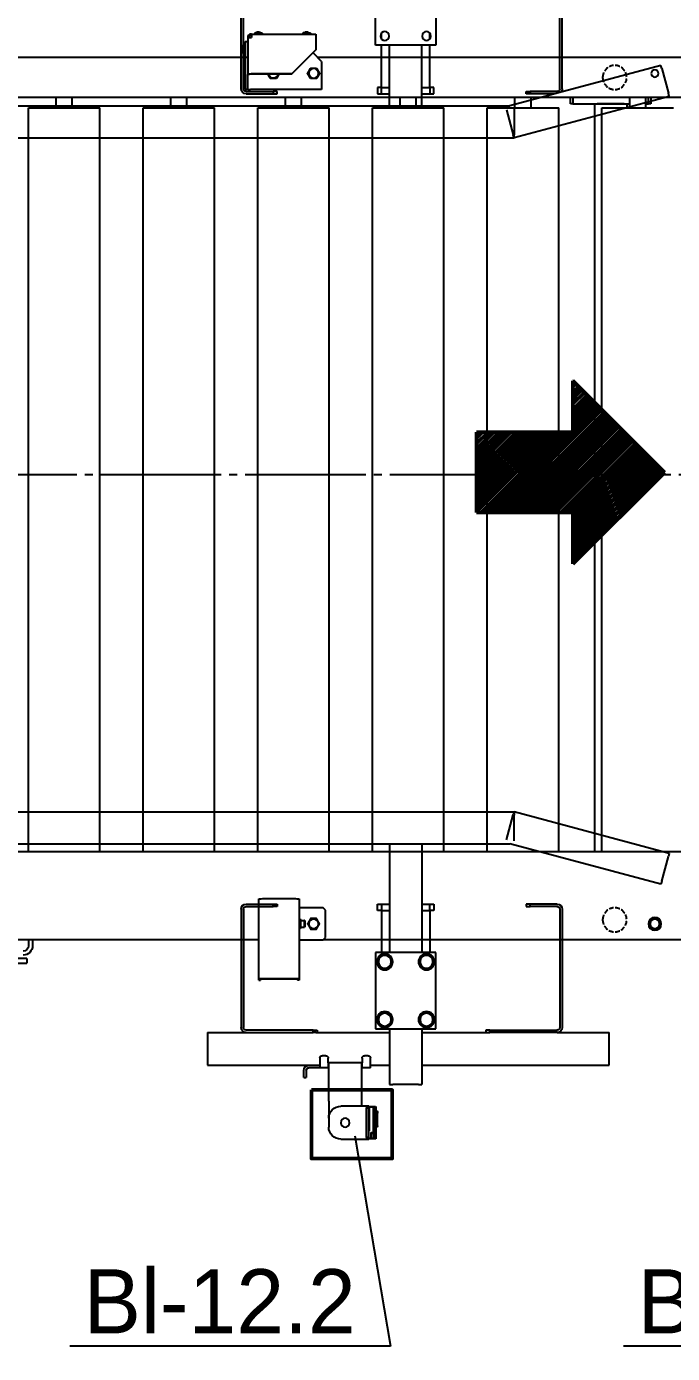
# Model space of a CAD drawing. Header units: millimetres. Extents: x -383313 to -161684, y -117025 to 99224.
# Drawn here: x -328421 to -327617, y 27967 to 29621 of the extents above; entities that cross this region are included whole.
import ezdxf
from ezdxf import colors
from ezdxf.entities.mleader import LeaderData, LeaderLine
from ezdxf.math import Vec2, Vec3

# ---------------------------------------------------------------- set-up
doc = ezdxf.new("R2010")
doc.units = ezdxf.units.MM
doc.header["$MEASUREMENT"] = 0
for name, pattern in [('DASHED', [0.75, 0.5, -0.25]), ('ESKD_shtrih', [4, 3, -1]), ('ESKD_shtrihpunktir', [18, 15, -1, 1, -1])]:
    doc.linetypes.add(name, pattern=pattern)
doc.layers.add('1', color=7, linetype='Continuous', lineweight=50)
doc.layers.add('PV-3401', color=7, linetype='Continuous')

# ---------------------------------------------------------------- blocks, each defined once
blk = doc.blocks.new('A$Cdbab0bab')
at = {"color": 3}
for p, q in [((472, 549.1), (472, 544.8)), ((552.3, 549.1), (472, 549.1)), ((479, 550.1), (479, 549.1)), ((480, 550.7), (479.4, 550.4)), ((481.3, 550.5), (481.3, 549.1)), ((482.2, 551.7), (481.4, 550.9)), ((485.1, 551.7), (485.9, 550.9)), ((486, 550.5), (486, 549.1)), ((487.3, 550.7), (487.9, 550.4)), ((488.3, 550.1), (488.3, 549.1)), ((539, 550.1), (539, 549.1)), ((540, 550.7), (539.4, 550.4)), ((541.3, 550.5), (541.3, 549.1)), ((542.2, 551.7), (541.4, 550.9)), ((545.1, 551.7), (545.9, 550.9)), ((546, 550.5), (546, 549.1)), ((547.3, 550.7), (547.9, 550.4)), ((548.3, 550.1), (548.3, 549.1)), ((552.3, 549.1), (555, 549.1)), ((552.3, 549.1), (552.3, 544.8)), ((552.3, 547.1), (555, 547.1)), ((555, 549.1), (555, 547.1)), ((555, 547.1), (557, 547.1)), ((555, 544.7), (555, 547.1)), ((557, 547.1), (557, 544.4)), ((472, 544.8), (472, 529.6)), ((472, 529.6), (472, 529.4)), ((502, 499.7), (472, 529.6)), ((472, 529.4), (502, 499.5)), ((557, 544.4), (557, 499.3)), ((560, 540), (557, 540)), ((560, 540), (560, 520)), ((560, 534.2), (564.7, 534.2)), ((564.7, 534.2), (564.7, 525.7)), ((565, 533.9), (564.7, 534.2)), ((565, 526), (565, 533.9)), ((0, 520), (470, 520)), ((465, 515), (475.7, 525.7)), ((465, 515), (465, 480)), ((557, 520), (560, 520)), ((560, 525.7), (564.7, 525.7)), ((560, 520), (560, 480)), ((560, 520), (1470, 520)), ((565, 526), (564.7, 525.7)), ((502, 499.7), (552.3, 499.7)), ((502, 499.5), (502, 499.7)), ((552.3, 499.5), (502, 499.5)), ((555, 498.8), (555, 499.3)), ((555, 498.8), (557, 498.8)), ((557, 499.3), (557, 498.8)), ((557, 480), (557, 498.8)), ((465, 480), (553.7, 480)), ((557, 480), (553.7, 480)), ((557, 480), (560, 480)), ((0, 470), (1865, 470)), ((55, 470), (55, 462)), ((58, 462), (58, 470)), ((61.3, 457), (61.3, 470)), ((81.3, 457), (81.3, 470)), ((152, 470), (152, 462)), ((155, 462), (155, 470)), ((204.2, 457), (204.2, 470)), ((224.2, 457), (224.2, 470)), ((347.1, 457), (347.1, 470)), ((367.1, 457), (367.1, 470)), ((489.9, 457), (489.9, 470)), ((509.9, 457), (509.9, 470)), ((632.8, 457), (632.8, 470)), ((652.8, 457), (652.8, 470)), ((775.7, 457), (775.7, 470)), ((795.7, 457), (795.7, 470)), ((71.3, 457), (26.8, 457)), ((55, 462), (58, 462)), ((61.3, 462), (58, 462)), ((115.8, 457), (71.3, 457)), ((152, 462), (81.3, 462)), ((85, 462), (85, 457)), ((88, 462), (122, 462)), ((115.8, -470), (115.8, 457)), ((125, 462), (125, -470)), ((152, 462), (155, 462)), ((214.2, 457), (169.7, 457)), ((169.7, -470), (169.7, 457)), ((258.7, 457), (214.2, 457)), ((258.7, -470), (258.7, 457)), ((357.1, 457), (312.6, 457)), ((312.6, -470), (312.6, 457)), ((401.6, 457), (357.1, 457)), ((401.6, -470), (401.6, 457)), ((499.9, 457), (455.4, 457)), ((455.4, 104), (455.4, 457)), ((544.4, 457), (499.9, 457)), ((544.4, 104), (544.4, 457)), ((642.8, 457), (598.3, 457)), ((598.3, -470), (598.3, 457)), ((687.3, 457), (642.8, 457)), ((687.3, -470), (687.3, 457)), ((785.7, 457), (741.2, 457)), ((741.2, -470), (741.2, 457)), ((830.2, 457), (785.7, 457)), ((830.2, -470), (830.2, 457)), ((455.4, -470), (455.4, 104)), ((544.4, -470), (544.4, 104)), ((2000, -470), (0, -470)), ((493, -529), (493, -628.6)), ((538.3, -528.6), (497.7, -528.6)), ((543, -628.6), (543, -529)), ((460, -543), (463, -540)), ((460, -577), (460, -543)), ((463, -540), (493, -540)), ((485.8, -556), (486.1, -555.7)), ((485.8, -556), (485.8, -563.9)), ((486.1, -564.2), (486.1, -555.7)), ((490.8, -555.7), (486.1, -555.7)), ((490.8, -564.2), (490.8, -555.7)), ((492, -556.3), (490.8, -556.3)), ((492, -555), (492, -565)), ((493, -555), (492, -555)), ((463, -580), (460, -577)), ((485.8, -563.9), (486.1, -564.2)), ((490.8, -564.2), (486.1, -564.2)), ((492, -563.7), (490.8, -563.7)), ((493, -565), (492, -565)), ((0, -580), (463, -580)), ((493, -580), (463, -580)), ((543, -580), (1463, -580)), ((825, -580), (825, -587.3)), ((830, -580), (830, -587.3)), ((832, -603), (845.6, -603)), ((832, -603), (832, -609)), ((845.6, -609), (832, -609)), ((538.3, -628.2), (497.7, -628.2)), ((538.3, -628.4), (497.7, -628.4)), ((493, -628.6), (493, -630.4)), ((493, -630.4), (495, -630.4)), ((495, -628.6), (495, -630.4)), ((541, -628.6), (541, -630.4)), ((543, -630.4), (541, -630.4)), ((543, -630.4), (543, -628.6))]:
    blk.add_line(p, q, dxfattribs=at)
at = {"color": 1, "linetype": 'ESKD_shtrihpunktir', "ltscale": 10}
blk.add_line((2000, 0), (0, 0), dxfattribs=at)
at = {"color": 3}
for centre, radius in [((50, 500), 4.5), ((475, 500), 6), ((50, -560), 8), ((50, -560), 6), ((475, -560), 6)]:
    blk.add_circle(centre, radius, dxfattribs=at)
at = {"color": 94, "linetype": 'ESKD_shtrih', "ltscale": 2}
for centre in [(100, 495), (100, -555)]:
    blk.add_circle(centre, 15, dxfattribs=at)
at = {"color": 3}
for centre, radius, start, end in [((525, 500), 6, 184.8667, 355.1333), ((500, -560), 10, 134.427, 156.9261), ((500, -560), 10, 203.0739, 225.573), ((836.7, -587.3), 11.7, 180, 270), ((836.7, -587.3), 6.7, 180, 270)]:
    blk.add_arc(centre, radius, start, end, dxfattribs=at)
for centre, major_axis, start_param, end_param in [((483.7, 550.7), (3.7, 0), 0.152121, 2.989472), ((483.7, 551.7), (-1.5, 0), 3.229193, 6.195585), ((543.7, 550.7), (3.7, 0), 0.152121, 2.989472), ((543.7, 551.7), (-1.5, 0), 3.229193, 6.195585), ((552.3, 544.4), (-4.7, 0), 3.141593, 4.712389), ((552.3, 499.3), (-4.7, 0), 3.141593, 4.712389), ((552.3, 499.3), (-2.7, 0), 3.141593, 4.712389), ((497.7, -529), (-4.7, 0), 4.712389, 6.283185), ((538.3, -529), (-4.7, 0), 3.141593, 4.712389), ((497.7, -628.6), (4.7, 0), 1.570796, 3.141593), ((497.7, -628.6), (-2.7, 0), 4.712389, 6.283185), ((538.3, -628.6), (4.7, 0), 0, 1.570796), ((538.3, -628.6), (2.7, 0), 0, 1.570796)]:
    blk.add_ellipse(centre, major_axis=major_axis, ratio=0.087156, start_param=start_param, end_param=end_param, dxfattribs=at)
for points, weights in [([(481.3, 550.5), (480.2, 551), (479, 550.1)], [1.10447333225, 1.27533595138, 1.10447333224]), ([(486, 550.5), (483.7, 551.2), (481.3, 550.5)], [1.10447333225, 1.27533595138, 1.10447333224]), ([(488.3, 550.1), (487.1, 551), (486, 550.5)], [1.10447333225, 1.27533595138, 1.10447333224]), ([(541.3, 550.5), (540.2, 551), (539, 550.1)], [1.10447333225, 1.27533595138, 1.10447333224]), ([(546, 550.5), (543.7, 551.2), (541.3, 550.5)], [1.10447333225, 1.27533595138, 1.10447333224]), ([(548.3, 550.1), (547.1, 551), (546, 550.5)], [1.10447333225, 1.27533595138, 1.10447333224]), ([(471.2, 506.5), (469.4, 503.2), (467.5, 500)], [1.2245094272, 1.41394169484, 1.2245094272]), ([(467.5, 500), (469.4, 496.7), (471.2, 493.5)], [1.2245094272, 1.41394169484, 1.2245094272]), ([(478.8, 506.5), (475, 506.5), (471.2, 506.5)], [1.2245094272, 1.41394169484, 1.2245094272]), ([(482.5, 500), (480.6, 503.2), (478.8, 506.5)], [1.2245094272, 1.41394169484, 1.2245094272]), ([(478.8, 493.5), (480.6, 496.7), (482.5, 500)], [1.2245094272, 1.41394169484, 1.2245094272]), ([(517.8, 499.5), (519.5, 496.6), (521.2, 493.5)], [1.24912025387, 1.40071239218, 1.2245094272]), ([(528.8, 493.5), (530.5, 496.6), (532.2, 499.5)], [1.2245094272, 1.40071239218, 1.24912025387]), ([(471.2, 493.5), (475, 493.5), (478.8, 493.5)], [1.2245094272, 1.41394169484, 1.2245094272]), ([(521.2, 493.5), (525, 493.5), (528.8, 493.5)], [1.2245094272, 1.41394169484, 1.2245094272]), ([(46.2, -553.5), (44.4, -556.7), (42.5, -560)], [1.2245094272, 1.41394169484, 1.2245094272]), ([(42.5, -560), (44.4, -563.2), (46.2, -566.5)], [1.2245094272, 1.41394169484, 1.2245094272]), ([(53.8, -553.5), (50, -553.5), (46.2, -553.5)], [1.2245094272, 1.41394169484, 1.2245094272]), ([(57.5, -560), (55.6, -556.7), (53.8, -553.5)], [1.2245094272, 1.41394169484, 1.2245094272]), ([(53.8, -566.5), (55.6, -563.2), (57.5, -560)], [1.2245094272, 1.41394169484, 1.2245094272]), ([(467.5, -560), (469.4, -556.7), (471.2, -553.5)], [1.2245094272, 1.41394169484, 1.2245094272]), ([(471.2, -566.5), (469.4, -563.2), (467.5, -560)], [1.2245094272, 1.41394169484, 1.2245094272]), ([(471.2, -553.5), (475, -553.5), (478.8, -553.5)], [1.2245094272, 1.41394169484, 1.2245094272]), ([(478.8, -553.5), (480.6, -556.7), (482.5, -560)], [1.2245094272, 1.41394169484, 1.2245094272]), ([(482.5, -560), (480.6, -563.2), (478.8, -566.5)], [1.2245094272, 1.41394169484, 1.2245094272]), ([(46.2, -566.5), (50, -566.5), (53.8, -566.5)], [1.2245094272, 1.41394169484, 1.2245094272]), ([(478.8, -566.5), (475, -566.5), (471.2, -566.5)], [1.2245094272, 1.41394169484, 1.2245094272])]:
    blk.add_rational_spline(points, weights, degree=2, dxfattribs=at)
blk = doc.blocks.new('A$C720D38B5')
at = {"layer": '1', "color": 6}
for p, q in [((-113.9, 50.1), (-113.9, 114.1)), ((-113.9, 114.1), (0.1, 0.1)), ((-113.9, 113.6), (-113.6, 113.8)), ((-113.9, 106.5), (-110.1, 110.3)), ((-113.9, 99.4), (-106.5, 106.8)), ((-113.9, 92.3), (-103, 103.2)), ((-113.9, 85.3), (-99.5, 99.7)), ((-113.9, 78.2), (-95.9, 96.2)), ((-113.9, 71.1), (-92.4, 92.6)), ((-113.9, 64.1), (-88.9, 89.1)), ((-113.9, 57), (-85.3, 85.5)), ((-213.7, -49.9), (-81.8, 82)), ((-206.6, -49.9), (-78.2, 78.5)), ((-199.5, -49.9), (-74.7, 74.9)), ((-192.5, -49.9), (-71.2, 71.4)), ((-185.4, -49.9), (-67.6, 67.9)), ((-233.9, 43), (-226.8, 50.1)), ((-233.9, 36), (-219.7, 50.1)), ((-233.9, 28.9), (-212.7, 50.1)), ((-233.9, 21.8), (-205.6, 50.1)), ((-233.9, 14.8), (-198.5, 50.1)), ((-233.9, 7.7), (-191.5, 50.1)), ((-233.9, 0.6), (-184.4, 50.1)), ((-233.9, -6.4), (-177.3, 50.1)), ((-233.9, -13.5), (-170.2, 50.1)), ((-233.9, -20.6), (-163.2, 50.1)), ((-233.9, -27.7), (-156.1, 50.1)), ((-233.9, -34.7), (-149, 50.1)), ((-233.9, -41.8), (-142, 50.1)), ((-233.9, -48.9), (-134.9, 50.1)), ((-233.9, 50.1), (-113.9, 50.1)), ((-233.9, -49.9), (-233.9, 50.1)), ((-227.8, -49.9), (-127.8, 50.1)), ((-220.8, -49.9), (-120.8, 50.1)), ((-178.3, -49.9), (-64.1, 64.3)), ((-171.3, -49.9), (-60.6, 60.8)), ((-164.2, -49.9), (-57, 57.3)), ((-157.1, -49.9), (-53.5, 53.7)), ((-150, -49.9), (-50, 50.2)), ((-143, -49.9), (-46.4, 46.7)), ((-135.9, -49.9), (-42.9, 43.1)), ((-128.8, -49.9), (-39.4, 39.6)), ((-121.8, -49.9), (-35.8, 36.1)), ((-114.7, -49.9), (-32.3, 32.5)), ((-113.9, -56.2), (-28.7, 29)), ((-113.9, -63.2), (-25.2, 25.4)), ((-113.9, -70.3), (-21.7, 21.9)), ((-113.9, -77.4), (-18.1, 18.4)), ((-113.9, -84.4), (-14.6, 14.8)), ((-113.9, -91.5), (-11.1, 11.3)), ((-113.9, -98.6), (-7.5, 7.8)), ((-113.9, -105.7), (-4, 4.2)), ((-113.9, -112.7), (-0.5, 0.7)), ((0.1, 0.1), (-113.9, -113.9)), ((-113.9, -49.9), (-233.9, -49.9)), ((-113.9, -113.9), (-113.9, -49.9))]:
    blk.add_line(p, q, dxfattribs=at)
blk = doc.blocks.new('*U205')
at = {"layer": 'PV-3401'}
for p, q in [((15049.8, -3884.2), (15078.5, -3884.2)), ((15078.5, -3884.2), (15081.8, -3884.2)), ((15081.8, -3886.2), (15081.8, -3884.2)), ((15081.8, -3884.2), (15084.8, -3884.2)), ((15084.8, -3886.2), (15081.8, -3886.2)), ((15081.8, -3886.2), (15081.8, -3923.2)), ((15084.8, -3884.2), (15084.8, -3886.2)), ((15087.3, -3884.4), (15084.8, -3884.4)), ((15084.8, -3884.4), (15084.8, -3885.4)), ((15084.8, -3885.4), (15087.3, -3885.4)), ((15084.8, -3886.2), (15084.8, -3923.2)), ((15090.4, -3884.4), (15087.3, -3884.4)), ((15087.3, -3885.4), (15087.3, -3884.4)), ((15087.3, -3892.4), (15087.3, -3885.4)), ((15087.3, -3885.4), (15090.4, -3885.4)), ((15090.4, -3884.4), (15090.4, -3885.4)), ((15090.4, -3884.5), (15090.5, -3884.5)), ((15090.4, -3891.4), (15090.4, -3885.4)), ((15090.4, -3885.4), (15090.5, -3885.4)), ((15093, -3884.4), (15090.5, -3884.4)), ((15090.5, -3884.4), (15090.5, -3885.4)), ((15090.5, -3885.4), (15090.5, -3891.4)), ((15090.5, -3885.4), (15093, -3885.4)), ((15093, -3884.4), (15093, -3885.4)), ((15093.3, -3884.7), (15093, -3884.4)), ((15093, -3885.4), (15093, -3891.4)), ((15093.3, -3885.6), (15093, -3885.4)), ((15093.3, -3885.6), (15093.3, -3884.7)), ((15093.3, -3891.7), (15093.3, -3885.6)), ((15034.8, -3910.2), (15034.8, -3899.2)), ((15084.8, -3894.4), (15085.2, -3894.4)), ((15085.2, -3923.9), (15085.2, -3894.4)), ((15090.4, -3891.4), (15087.3, -3891.4)), ((15087.3, -3892.4), (15090.4, -3892.4)), ((15090.4, -3891.4), (15090.4, -3892.4)), ((15090.4, -3891.5), (15090.5, -3891.5)), ((15090.4, -3923.9), (15090.4, -3892.4)), ((15090.4, -3892.4), (15090.5, -3892.4)), ((15090.5, -3891.4), (15090.5, -3892.4)), ((15093, -3891.4), (15090.5, -3891.4)), ((15090.5, -3892.4), (15093, -3892.4)), ((15090.5, -3892.4), (15090.5, -3923.9)), ((15093, -3891.4), (15093, -3892.4)), ((15093.3, -3891.7), (15093, -3891.4)), ((15093, -3892.4), (15093, -3923.9)), ((15093.3, -3892.6), (15093, -3892.4)), ((15093.3, -3892.6), (15093.3, -3891.7)), ((15093.3, -3923.8), (15093.3, -3892.6)), ((15093.3, -3899.4), (15094.4, -3899.4)), ((15093.6, -3902.9), (15093.6, -3909.9)), ((15095.4, -3900.8), (15095.4, -3900.4)), ((15095.4, -3900.4), (15095.4, -3900.5)), ((15095.4, -3900.9), (15095.4, -3914.4)), ((15034.8, -3931.6), (15034.8, -3910.2)), ((15084.8, -3914.4), (15085.2, -3914.4)), ((15085.2, -3914.4), (15084.8, -3914.4)), ((15084.8, -3915.9), (15085.2, -3915.9)), ((15085, -3914.4), (15085, -3914.4)), ((15093.3, -3906), (15093.3, -3906)), ((15093.3, -3906), (15093.3, -3906.1)), ((15093.3, -3916.7), (15093.9, -3916.7)), ((15093.9, -3916.7), (15093.3, -3916.7)), ((15094.4, -3919.4), (15093.3, -3919.4)), ((15093.4, -3911.6), (15093.4, -3912.9)), ((15093.4, -3912.9), (15093.4, -3914.1)), ((15093.9, -3916.7), (15093.9, -3916.7)), ((15094.1, -3916.5), (15094.1, -3914.4)), ((15094.4, -3914.4), (15094.1, -3914.4)), ((15094.1, -3914.4), (15094.1, -3914.4)), ((15094.1, -3916.4), (15094.1, -3914.4)), ((15094.4, -3914.4), (15094.1, -3914.4)), ((15094.1, -3916.4), (15094.1, -3916.5)), ((15094.4, -3914.4), (15095.4, -3914.4)), ((15095.4, -3914.4), (15094.4, -3914.4)), ((15094.6, -3914.4), (15094.6, -3914.4)), ((15095.1, -3914.4), (15095.1, -3914.4)), ((15095.4, -3918.6), (15095.3, -3918.6)), ((15095.4, -3914.4), (15095.4, -3914.4)), ((15095.4, -3914.4), (15095.4, -3916.4)), ((15095.4, -3918.4), (15095.4, -3916.4)), ((15095.4, -3918.6), (15095.4, -3918.4)), ((15034.8, -3931.6), (15034.8, -3936)), ((15034.8, -3936), (15034.8, -3977.3)), ((15078.5, -3925.2), (15049.8, -3925.2)), ((15075.8, -3931.6), (15075.8, -3925.2)), ((15075.8, -3936), (15075.8, -3931.6)), ((15075.8, -3977.3), (15075.8, -3936)), ((15081.8, -3925.2), (15078.5, -3925.2)), ((15081.8, -3923.2), (15084.8, -3923.2)), ((15081.8, -3925.2), (15081.8, -3923.2)), ((15084.8, -3925.2), (15081.8, -3925.2)), ((15084.8, -3923.2), (15084.8, -3925.2)), ((15084.8, -3924.3), (15085.2, -3924.3)), ((15084.8, -3924.9), (15085.2, -3924.9)), ((15090.4, -3923.9), (15085.2, -3923.9)), ((15085.2, -3923.9), (15085.2, -3924.9)), ((15085.2, -3924.9), (15090.4, -3924.9)), ((15090.4, -3923.9), (15090.4, -3924.9)), ((15090.4, -3923.9), (15090.5, -3923.9)), ((15090.4, -3924.9), (15090.5, -3924.9)), ((15093, -3923.9), (15090.5, -3923.9)), ((15090.5, -3923.9), (15090.5, -3924.9)), ((15090.5, -3924.9), (15093, -3924.9)), ((15093.3, -3923.8), (15093, -3923.9)), ((15093, -3923.9), (15093, -3924.9)), ((15093, -3924.9), (15093.3, -3924.6)), ((15093.3, -3924.6), (15093.3, -3923.8)), ((15110.6, -4021.7), (15110.6, -3952.2)), ((15110.6, -3952.2), (15114.6, -3952.2)), ((15146.6, -3952.2), (15114.6, -3952.2)), ((15146.6, -3952.2), (15150.6, -3952.2)), ((15150.6, -4021.7), (15150.6, -3952.2)), ((15003.8, -3961.2), (15003.8, -3964.2)), ((15003.8, -3961.2), (15006.8, -3961.2)), ((15003.8, -3964.2), (15003.8, -3969.9)), ((15006.8, -3964.2), (15006.8, -3961.2)), ((15006.8, -3969.9), (15006.8, -3964.2)), ((14883.9, -3976.2), (15023.8, -3976.2)), ((14883.9, -3979.7), (14883.9, -3976.2)), ((14883.9, -4013.7), (14883.9, -3979.7)), ((15023.8, -3973.2), (15010.1, -3973.2)), ((15023.8, -3979.5), (15023.8, -3973.2)), ((15034.3, -3973.2), (15023.8, -3973.2)), ((15023.8, -3985.2), (15023.8, -3979.5)), ((15034.3, -3979.5), (15034.3, -3973.2)), ((15034.8, -3973.2), (15034.3, -3973.2)), ((15034.3, -3976.2), (15034.8, -3976.2)), ((15034.3, -3979.5), (15034.3, -3985.2)), ((15034.8, -3977.3), (15034.8, -3979.2)), ((15075.8, -3979.2), (15034.8, -3979.2)), ((15076.3, -3973.2), (15075.8, -3973.2)), ((15075.8, -3976.2), (15076.3, -3976.2)), ((15075.8, -3979.2), (15075.8, -3977.3)), ((15076.3, -3973.2), (15076.3, -3979.5)), ((15086.8, -3973.2), (15076.3, -3973.2)), ((15076.3, -3985.2), (15076.3, -3979.5)), ((15086.8, -3973.2), (15086.8, -3979.5)), ((15086.8, -3976.2), (15110.6, -3976.2)), ((15086.8, -3979.5), (15086.8, -3985.2)), ((15150.6, -3976.2), (15383.9, -3976.2)), ((15383.9, -3976.2), (15383.9, -3979.7)), ((15383.9, -3979.7), (15383.9, -4013.7)), ((15031.3, -3988.2), (15026.8, -3988.2)), ((15083.8, -3988.2), (15079.3, -3988.2)), ((14883.9, -4017.2), (14883.9, -4013.7)), ((14883.9, -4017.2), (14931.9, -4017.2)), ((14931.9, -4017.2), (15015.6, -4017.2)), ((15018.6, -4017.2), (15015.6, -4017.2)), ((15015.6, -4017.2), (15015.6, -4020.2)), ((15018.6, -4017.2), (15110.6, -4017.2)), ((15020.6, -4020.2), (15020.6, -4017.2)), ((15150.6, -4017.2), (15232.6, -4017.2)), ((15230.6, -4020.2), (15230.6, -4017.2)), ((15232.6, -4017.2), (15235.6, -4017.2)), ((15235.6, -4017.2), (15235.6, -4020.2)), ((15319.3, -4017.2), (15235.6, -4017.2)), ((15319.3, -4017.2), (15383.9, -4017.2)), ((15383.9, -4013.7), (15383.9, -4017.2)), ((14925.6, -4170.9), (14925.6, -4023.5)), ((14928.6, -4170.9), (14928.6, -4023.5)), ((15015.6, -4020.2), (14931.9, -4020.2)), ((15015.6, -4020.2), (15020.6, -4020.2)), ((15093.1, -4021.7), (15168.1, -4021.7)), ((15093.1, -4116.7), (15093.1, -4021.7)), ((15168.1, -4021.7), (15168.1, -4116.7)), ((15235.6, -4020.2), (15230.6, -4020.2)), ((15235.6, -4020.2), (15319.3, -4020.2)), ((15322.6, -4170.9), (15322.6, -4023.5)), ((15325.6, -4170.9), (15325.6, -4023.5)), ((15168.1, -4116.7), (15093.1, -4116.7)), ((15100.6, -4169.2), (15100.6, -4116.7)), ((15110.6, -4252.2), (15110.6, -4116.7)), ((15150.6, -4252.2), (15150.6, -4116.7)), ((15160.6, -4169.2), (15160.6, -4116.7)), ((14931.9, -4174.2), (14965.6, -4174.2)), ((14931.9, -4177.2), (14965.6, -4177.2)), ((14970.6, -4174.2), (14965.6, -4174.2)), ((14965.6, -4174.2), (14965.6, -4177.2)), ((14965.6, -4177.2), (14970.6, -4177.2)), ((14970.6, -4177.2), (14970.6, -4174.2)), ((15100.6, -4169.2), (15095.6, -4169.2)), ((15095.6, -4169.2), (15095.6, -4177.2)), ((15095.6, -4177.2), (15100.6, -4177.2)), ((15100.6, -4177.2), (15100.6, -4169.2)), ((15100.6, -4169.2), (15110.6, -4169.2)), ((15100.6, -4177.2), (15110.6, -4177.2)), ((15150.6, -4169.2), (15160.6, -4169.2)), ((15150.6, -4177.2), (15160.6, -4177.2)), ((15160.6, -4169.2), (15160.6, -4177.2)), ((15165.6, -4169.2), (15160.6, -4169.2)), ((15160.6, -4177.2), (15165.6, -4177.2)), ((15165.6, -4177.2), (15165.6, -4169.2)), ((15280.6, -4177.2), (15280.6, -4174.2)), ((15280.6, -4174.2), (15285.6, -4174.2)), ((15285.6, -4177.2), (15280.6, -4177.2)), ((15319.3, -4174.2), (15285.6, -4174.2)), ((15285.6, -4174.2), (15285.6, -4177.2)), ((15319.3, -4177.2), (15285.6, -4177.2)), ((15448.5, -4201.8), (15260.4, -4252.2)), ((15449.5, -4205.7), (15448.5, -4201.8)), ((15449.5, -4205.7), (15457.8, -4236.6)), ((15458.8, -4240.4), (15265.6, -4292.2)), ((15458.8, -4240.4), (15457.8, -4236.6)), ((13720.9, -4252.2), (15260.4, -4252.2)), ((15256.3, -4257.4), (15264.6, -4288.3)), ((15265.6, -4256.2), (15265.6, -4288.2)), ((13715.6, -4292.2), (15265.6, -4292.2)), ((15265.6, -4292.2), (15264.6, -4288.3)), ((15265.6, -4292.2), (15265.6, -4288.2)), ((13715.6, -5132.2), (15265.6, -5132.2)), ((15256.3, -5167), (15264.6, -5136.1)), ((15265.6, -5132.2), (15264.6, -5136.1)), ((15458.8, -5184), (15265.6, -5132.2)), ((15265.6, -5132.2), (15265.6, -5136.2)), ((15265.6, -5168.2), (15265.6, -5136.2)), ((13720.9, -5172.2), (15260.4, -5172.2)), ((15110.6, -5172.2), (15110.6, -5247.7)), ((15150.6, -5172.2), (15150.6, -5247.7)), ((15448.5, -5222.6), (15260.4, -5172.2)), ((14931.9, -5187.2), (14965.6, -5187.2)), ((14931.9, -5190.2), (14965.6, -5190.2)), ((14965.6, -5187.2), (14970.6, -5187.2)), ((14965.6, -5190.2), (14965.6, -5187.2)), ((14970.6, -5190.2), (14965.6, -5190.2)), ((14970.6, -5187.2), (14970.6, -5190.2)), ((15095.6, -5187.2), (15100.6, -5187.2)), ((15095.6, -5195.2), (15095.6, -5187.2)), ((15100.6, -5187.2), (15110.6, -5187.2)), ((15100.6, -5187.2), (15100.6, -5195.2)), ((15150.6, -5187.2), (15160.6, -5187.2)), ((15160.6, -5187.2), (15165.6, -5187.2)), ((15160.6, -5195.2), (15160.6, -5187.2)), ((15165.6, -5187.2), (15165.6, -5195.2)), ((15280.6, -5187.2), (15280.6, -5190.2)), ((15285.6, -5187.2), (15280.6, -5187.2)), ((15280.6, -5190.2), (15285.6, -5190.2)), ((15285.6, -5190.2), (15285.6, -5187.2)), ((15316.3, -5187.2), (15285.6, -5187.2)), ((15319.3, -5190.2), (15285.6, -5190.2)), ((15449.5, -5218.7), (15457.8, -5187.8)), ((15458.8, -5184), (15457.8, -5187.8)), ((14925.6, -5193.5), (14925.6, -5340.9)), ((14928.6, -5193.5), (14928.6, -5340.9)), ((15100.6, -5195.2), (15095.6, -5195.2)), ((15100.6, -5195.2), (15100.6, -5247.7)), ((15100.6, -5195.2), (15110.6, -5195.2)), ((15150.6, -5195.2), (15160.6, -5195.2)), ((15160.6, -5195.2), (15160.6, -5247.7)), ((15165.6, -5195.2), (15160.6, -5195.2)), ((15322.6, -5193.5), (15322.6, -5340.9)), ((15325.6, -5193.5), (15325.6, -5340.9)), ((15449.5, -5218.7), (15448.5, -5222.6)), ((15093.1, -5247.7), (15093.1, -5342.7)), ((15168.1, -5247.7), (15093.1, -5247.7)), ((15100.6, -5255.4), (15100.6, -5263)), ((15160.6, -5255.4), (15160.6, -5263)), ((15168.1, -5342.7), (15168.1, -5247.7))]:
    blk.add_line(p, q, dxfattribs=at)
for centre, radius in [((15055.3, -3904.7), 5.5), ((15104.6, -4033.2), 10), ((15104.6, -4033.2), 8), ((15156.6, -4033.2), 10), ((15156.6, -4033.2), 8), ((15104.6, -4105.2), 10), ((15104.6, -4105.2), 8), ((15156.6, -4105.2), 10), ((15156.6, -4105.2), 8), ((15104.6, -5259.2), 5.5), ((15156.6, -5259.2), 5.5)]:
    blk.add_circle(centre, radius, dxfattribs=at)
for centre, radius, start, end in [((15049.8, -3899.2), 15, 90, 180), ((15085.8, -3900.4), 1, 126.8699, 171.8904), ((15092.6, -3902.9), 1, 360, 45.573), ((15094.4, -3900.4), 1, 360, 90), ((15049.8, -3910.2), 15, 180, 270), ((15092.6, -3909.9), 1, 314.427, 360), ((15092.1, -3912.9), 1.8, 43.7617, 48.1897), ((15092.1, -3912.9), 1.8, -48.1897, -43.7617), ((15093.9, -3916.5), 0.2, -90, 0), ((15094.4, -3918.4), 1, 270, 360), ((15010.1, -3969.9), 6.3, 180, 270), ((15010.1, -3969.9), 3.3, 180, 270), ((15026.8, -3985.2), 3, 180, 270), ((15031.3, -3985.2), 3, 270, 360), ((15079.3, -3985.2), 3, 180, 270), ((15083.8, -3985.2), 3, -90, 0), ((14931.9, -4023.5), 6.3, 90, 180), ((15319.3, -4023.5), 6.3, 0, 90), ((14931.9, -4023.5), 3.3, 90, 180), ((15319.3, -4023.5), 3.3, 360, 90), ((14931.9, -4170.9), 6.3, 180, 270), ((14931.9, -4170.9), 3.3, 180, 270), ((15319.3, -4170.9), 3.3, 270, 0), ((15319.3, -4170.9), 6.3, -90, 0), ((14931.9, -5193.5), 6.3, 90, 180), ((14931.9, -5193.5), 3.3, 90, 180), ((15319.3, -5193.5), 3.3, 0, 90), ((15319.3, -5193.5), 6.3, 360, 42.4882)]:
    blk.add_arc(centre, radius, start, end, dxfattribs=at)
for points, knots in [([(15095.4, -3900.4), (15095.4, -3900.4), (15095.4, -3900.4), (15095.3, -3900.4), (15095.3, -3900.4), (15095.3, -3900.4)], [-0.74236815, -0.74236815, -0.74236815, -0.74236815, -0.70256014, -0.70256014, -0.69530144, -0.69530144, -0.69530144, -0.69530144]), ([(15095.3, -3900.4), (15095.4, -3900.5), (15095.4, -3900.6), (15095.4, -3900.7), (15095.4, -3900.8), (15095.4, -3900.9)], [0, 0, 0, 0, 0.5, 0.5, 1, 1, 1, 1]), ([(15094.1, -3916.5), (15094.1, -3916.5), (15094.1, -3916.6), (15094, -3916.6), (15094, -3916.6), (15094, -3916.7), (15094, -3916.7), (15093.9, -3916.7), (15093.9, -3916.7), (15093.9, -3916.7)], [-0.09048, -0.09048, -0.09048, -0.09048, -0.08293134, -0.08293134, -0.07538268, -0.07538268, -0.06784607, -0.06784607, -0.06030946, -0.06030946, -0.06030946, -0.06030946])]:
    blk.add_open_spline(points, degree=3, knots=knots, dxfattribs=at)
for points in [[(15094.8, -4033.2), (15097.3, -4028.9), (15099.7, -4024.7)], [(15099.7, -4041.7), (15097.3, -4037.4), (15094.8, -4033.2)], [(15099.7, -4024.7), (15104.6, -4024.7), (15109.5, -4024.7)], [(15109.5, -4024.7), (15112, -4028.9), (15114.4, -4033.2)], [(15114.4, -4033.2), (15112, -4037.4), (15109.5, -4041.7)], [(15151.7, -4024.7), (15149.3, -4028.9), (15146.8, -4033.2)], [(15146.8, -4033.2), (15149.3, -4037.4), (15151.7, -4041.7)], [(15161.5, -4024.7), (15156.6, -4024.7), (15151.7, -4024.7)], [(15166.4, -4033.2), (15164, -4028.9), (15161.5, -4024.7)], [(15161.5, -4041.7), (15164, -4037.4), (15166.4, -4033.2)], [(15109.5, -4041.7), (15104.6, -4041.7), (15099.7, -4041.7)], [(15151.7, -4041.7), (15156.6, -4041.7), (15161.5, -4041.7)], [(15099.7, -4096.7), (15097.3, -4100.9), (15094.8, -4105.2)], [(15109.5, -4096.7), (15104.6, -4096.7), (15099.7, -4096.7)], [(15114.4, -4105.2), (15112, -4100.9), (15109.5, -4096.7)], [(15146.8, -4105.2), (15149.3, -4100.9), (15151.7, -4096.7)], [(15151.7, -4096.7), (15156.6, -4096.7), (15161.5, -4096.7)], [(15161.5, -4096.7), (15164, -4100.9), (15166.4, -4105.2)], [(15094.8, -4105.2), (15097.3, -4109.4), (15099.7, -4113.7)], [(15099.7, -4113.7), (15104.6, -4113.7), (15109.5, -4113.7)], [(15109.5, -4113.7), (15112, -4109.4), (15114.4, -4105.2)], [(15151.7, -4113.7), (15149.3, -4109.4), (15146.8, -4105.2)], [(15161.5, -4113.7), (15156.6, -4113.7), (15151.7, -4113.7)], [(15166.4, -4105.2), (15164, -4109.4), (15161.5, -4113.7)]]:
    blk.add_rational_spline(points, [1.22364575665, 1.41294441399, 1.22364575665], degree=2, dxfattribs=at)

msp = doc.modelspace()

# ---------------------------------------------------------------- linework, layer by layer
at = {"lineweight": 50, "ltscale": 100}
msp.add_lwpolyline([(-328066.5726, 28295.46835), (-327965.96937, 28295.46835), (-327965.96937, 28210.01515), (-328066.5726, 28210.01515)], close=True, dxfattribs=at)

# ---------------------------------------------------------------- block references
at = {"linetype": 'DASHED', "xscale": -1}
msp.add_blockref('A$Cdbab0bab', (-327588.95318, 29062.55053), dxfattribs=at)
msp.add_blockref('A$C720D38B5', (-327626.99451, 29065.2177))
at = {"layer": 'PV-3401', "xscale": -1, "rotation": 180}
msp.add_blockref('*U205', (-343079.88447, 24350.0024), dxfattribs=at)

# ---------------------------------------------------------------- leaders
at = {"ltscale": 100}
ml = msp.add_multileader_mtext('Standard', dxfattribs=at)
ml.set_content('Bl-13.1', color=256)
ml.set_leader_properties()
ml.build(insert=Vec2(0, 0))
ml.multileader.update_dxf_attribs({"text_right_attachment_type": 6, "dogleg_length": 0.36, "arrow_head_size": 0.18})
ctx = ml.context
ctx.base_point, ctx.char_height, ctx.arrow_head_size, ctx.landing_gap_size, ctx.plane_origin = Vec3(-327708.38697, 28032.04593), 80, 0.18, 0.09, Vec3(-328979.56978, 27407.57804)
ctx.right_attachment, ctx.text_align_type = 6, 2
notes = []
notes.append((ctx, [(1, (1, 1, 0), (-327278.50074, 27976.04593), (-1, 0), 43.03956, [(0, [(-327322.97978, 28322.96329)], 0, [])])]))
ctx.mtext.insert, ctx.mtext.alignment, ctx.mtext.flow_direction = Vec3(-327321.6303, 28072.04593), 3, 5
ml = msp.add_multileader_mtext('Standard', dxfattribs=at)
ml.set_content('Bl-12.2', color=256)
ml.set_leader_properties()
ml.build(insert=Vec2(0, 0))
ml.multileader.update_dxf_attribs({"text_right_attachment_type": 6, "dogleg_length": 0.36, "arrow_head_size": 0.18})
ctx = ml.context
ctx.base_point, ctx.char_height, ctx.arrow_head_size, ctx.landing_gap_size, ctx.plane_origin = Vec3(-328424.82515, 28032.04593), 80, 0.18, 0.09, Vec3(-329669.3413, 27407.57804)
ctx.right_attachment, ctx.text_align_type = 6, 2
notes.append((ctx, [(1, (1, 1, 0), (-327968.27226, 27976.04593), (-1, 0), 43.03956, [(0, [(-328012.7513, 28238.50684)], 0, [])])]))
ctx.mtext.insert, ctx.mtext.alignment, ctx.mtext.flow_direction = Vec3(-328011.40182, 28072.04593), 3, 5
for ctx, leaders in notes:
    for number, flags, end, landing, length, lines in leaders:
        leader = LeaderData()
        leader.index, (leader.has_last_leader_line, leader.has_dogleg_vector, leader.attachment_direction) = number, flags
        leader.last_leader_point, leader.dogleg_vector, leader.dogleg_length = Vec3(end), Vec3(landing), length
        for number, points, colour, breaks in lines:
            line = LeaderLine()
            line.index, line.vertices, line.color, line.breaks = number, Vec3.list(points), colors.encode_raw_color(colour), breaks
            leader.lines.append(line)
        ctx.leaders.append(leader)

doc.saveas('drawing.dxf')
